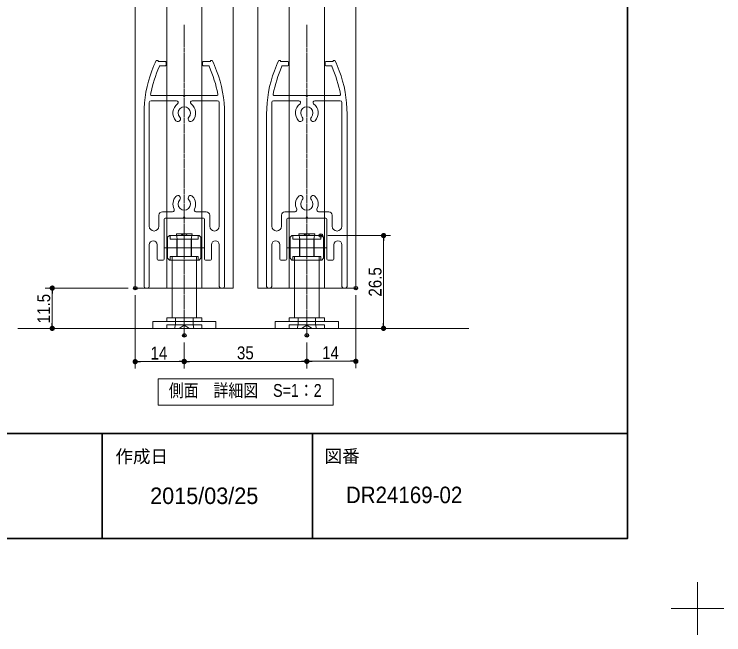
# Model space of a CAD drawing. Units: millimetres, scale not verified, with parts at other scales. Extents: x -6062 to 6062, y -3045 to 3045.
# Drawn here: x 461 to 2488, y -3045 to -1273 of the extents above; entities that cross this region are included whole.
import ezdxf
from ezdxf.enums import TextEntityAlignment as Align

# ---------------------------------------------------------------- set-up
doc = ezdxf.new("R2010")
doc.units = ezdxf.units.MM
doc.header["$LTSCALE"] = 20
doc.header["$PDMODE"] = 32
doc.header["$PDSIZE"] = 10
doc.linetypes.add('USER1', pattern=[9.172222, 5.997222, -1.058333, 1.058333, -1.058333])
for name, color, linetype, lineweight in [('0-0_1図面枠', 7, 'Continuous', 20), ('0-1_3一般', 7, 'Continuous', 15), ('0-2_2寸法-1', 7, 'Continuous', 15), ('0-3_0', 7, 'Continuous', 25)]:
    doc.layers.add(name, color=color, linetype=linetype, lineweight=lineweight)
doc.layers.add('0-4_Defpoints', color=7, linetype='Continuous')
doc.styles.add('ＭＳ Ｐゴシック', font='')
doc.styles.get('ＭＳ Ｐゴシック').set_extended_font_data('MS PGothic')

# ---------------------------------------------------------------- blocks, each defined once
blk = doc.blocks.new('グループ')
at = {"layer": '0-0_1図面枠', "lineweight": 15}
for p, q in [((84000, -57900), (84000, -60900)), ((85500, -59400), (82500, -59400))]:
    blk.add_line(p, q, dxfattribs=at)
blk = doc.blocks.new('グループ-2')
at = {"layer": '0-0_1図面枠', "lineweight": 35}
for p, q in [((-80000, -49400), (80000, -49400)), ((50000, -49400), (50000, -55400)), ((62000, -49400), (62000, -55400))]:
    blk.add_line(p, q, dxfattribs=at)
blk.add_lwpolyline([(-80000, 55400), (80000, 55400), (80000, -55400), (-80000, -55400)], close=True, dxfattribs=at)
blk = doc.blocks.new('図面枠')
at = {"layer": '0-0_1図面枠'}
for name in ['グループ', 'グループ-2']:
    blk.add_blockref(name, (0, 0), dxfattribs=at)
at = {"layer": '0-0_1図面枠', "style": 'ＭＳ Ｐゴシック'}
for s, p in [('作成日', (50749.9, -51303.2)), ('図番', (62699.9, -51284.2))]:
    blk.add_text(s, height=733.7, dxfattribs=at).set_placement(p, align=Align.BOTTOM_LEFT)
blk = doc.blocks.new('グループ-5')
at = {"layer": '0-0_1図面枠', "lineweight": 15}
blk.add_lwpolyline([(53183.9, -46283.4), (63183.9, -46283.4), (63183.9, -47783.4), (53183.9, -47783.4)], close=True, dxfattribs=at)
at = {"layer": '0-0_1図面枠', "style": 'ＭＳ Ｐゴシック', "width": 0.85}
blk.add_text('側面\u3000詳細図\u3000S=1：2', height=733.7, dxfattribs=at).set_placement((53799.3, -47531.7), align=Align.BOTTOM_LEFT)
blk = doc.blocks.new('グループ-7')
at = {"layer": '0-1_3一般', "linetype": 'USER1', "lineweight": 5}
for p, q in [((54683.9, -26067.8), (54683.9, -43800)), ((61683.9, -26067.8), (61683.9, -43800))]:
    blk.add_line(p, q, dxfattribs=at)
at = {"layer": '0-1_3一般', "lineweight": 5}
for p, q in [((53643.9, -28200), (53643.9, -28360)), ((55723.9, -28200), (55723.9, -28360)), ((56183.9, -28160), (55763.9, -28160)), ((56183.9, -28100), (56183.9, -28160)), ((56283.9, -28100), (56183.9, -28100)), ((60083.9, -28100), (60183.9, -28100)), ((60183.9, -28100), (60183.9, -28160)), ((60183.9, -28160), (60603.9, -28160)), ((60643.9, -28200), (60643.9, -28360)), ((62723.9, -28200), (62723.9, -28360)), ((53603.9, -28400), (53315.8, -28400)), ((56051.9, -28400), (55763.9, -28400)), ((60603.9, -28400), (60315.8, -28400)), ((63051.9, -28400), (62763.9, -28400)), ((52822.8, -30100), (54623.9, -30100)), ((54623.9, -30100), (54683.9, -30160)), ((54683.9, -30160), (54743.9, -30100)), ((54743.9, -30100), (56545, -30100)), ((59822.8, -30100), (61623.9, -30100)), ((52683.9, -30500), (52683.9, -37565)), ((52783.9, -30400), (54233.9, -30400)), ((55133.9, -30400), (56583.9, -30400)), ((56683.9, -30500), (56683.9, -37565)), ((59683.9, -30500), (59683.9, -37565)), ((59783.9, -30400), (61233.9, -30400)), ((62133.9, -30400), (63583.9, -30400)), ((63683.9, -30500), (63683.9, -37565)), ((52383.9, -31159.6), (52383.9, -41000)), ((56983.9, -31159.6), (56983.9, -41000)), ((59383.9, -31159.6), (59383.9, -41000)), ((63983.9, -31159.6), (63983.9, -41000)), ((53433.9, -36740), (54015.4, -36740)), ((55352.4, -36740), (55933.9, -36740)), ((60433.9, -36740), (61015.4, -36740)), ((62352.4, -36740), (62933.9, -36740)), ((53233.9, -37565), (53233.9, -36940)), ((53533.9, -39440), (53533.9, -37160)), ((53593.9, -37100), (54623.9, -37100)), ((54683.9, -37040), (54623.9, -37100)), ((54743.9, -37100), (54683.9, -37040)), ((54743.9, -37100), (55773.9, -37100)), ((55833.9, -38740), (55833.9, -37160)), ((56133.9, -36940), (56133.9, -37565)), ((60233.9, -37565), (60233.9, -36940)), ((60533.9, -39440), (60533.9, -37160)), ((60593.9, -37100), (61623.9, -37100)), ((61683.9, -37040), (61623.9, -37100)), ((61743.9, -37100), (61683.9, -37040)), ((61743.9, -37100), (62773.9, -37100)), ((62833.9, -38740), (62833.9, -37160)), ((63133.9, -36940), (63133.9, -37565)), ((52683.9, -38625), (52683.9, -41000)), ((53133.9, -38625), (53133.9, -39440)), ((55833.9, -38740), (55833.9, -39440)), ((56233.9, -39440), (56233.9, -38625)), ((56683.9, -38625), (56683.9, -39560)), ((59683.9, -38625), (59683.9, -41000)), ((60133.9, -38625), (60133.9, -39440)), ((62833.9, -38740), (62833.9, -39440)), ((63233.9, -39440), (63233.9, -38625)), ((63683.9, -38625), (63683.9, -39560)), ((53193.9, -39500), (53473.9, -39500)), ((55893.9, -39500), (56173.9, -39500)), ((56683.9, -41000), (56683.9, -39560)), ((60193.9, -39500), (60473.9, -39500)), ((62893.9, -39500), (63173.9, -39500)), ((63683.9, -41000), (63683.9, -39560)), ((52483.9, -41100), (52583.9, -41100)), ((56883.9, -41100), (56783.9, -41100)), ((59483.9, -41100), (59583.9, -41100)), ((63883.9, -41100), (63783.9, -41100))]:
    blk.add_line(p, q, dxfattribs=at)
for points in [[(53083.9, -28100), (53183.9, -28100), (53183.9, -28160), (53603.9, -28160)], [(63283.9, -28100), (63183.9, -28100), (63183.9, -28160), (62763.9, -28160)], [(61623.9, -30100), (61683.9, -30160), (61743.9, -30100), (63545, -30100)]]:
    blk.add_lwpolyline(points, dxfattribs=at)
for centre, radius, start, end in [((60319.6, -31512.5), 8000, 154.7505, 159.33677), ((53603.9, -28200), 40, 0, 90), ((53603.9, -28360), 40, 270, 0), ((55763.9, -28200), 40, 90, 180), ((55763.9, -28360), 40, 180, 270), ((49048.2, -31512.5), 8000, 20.66323, 25.2495), ((67319.6, -31512.5), 8000, 154.7505, 159.33677), ((60603.9, -28200), 40, 0, 90), ((60603.9, -28360), 40, 270, 0), ((62763.9, -28200), 40, 90, 180), ((62763.9, -28360), 40, 180, 270), ((56048.2, -31512.5), 8000, 20.66323, 25.2495), ((59383.9, -31159.6), 7000, 159.33677, 180), ((60319.6, -31512.5), 7700, 156.45056, 168.88762), ((53315.8, -28460), 60, 90, 156.45056), ((56051.9, -28460), 60, 23.54944, 90), ((49048.2, -31512.5), 7700, 11.11238, 23.54944), ((49983.9, -31159.6), 7000, 0, 20.66323), ((66383.9, -31159.6), 7000, 159.33677, 180), ((67319.6, -31512.5), 7700, 156.45056, 168.88762), ((60315.8, -28460), 60, 90, 156.45056), ((63051.9, -28460), 60, 23.54944, 90), ((56048.2, -31512.5), 7700, 11.11238, 23.54944), ((56983.9, -31159.6), 7000, 0, 20.66323), ((52822.8, -30040), 60, 168.88762, 270), ((56545, -30040), 60, 270, 11.11238), ((59822.8, -30040), 60, 168.88762, 270), ((63545, -30040), 60, 270, 11.11238), ((52783.9, -30500), 100, 90, 180), ((54683.9, -31100), 650, 126.8699, 222.5424), ((54233.9, -30500), 100, 306.8699, 90), ((54683.9, -31100), 350, 317.4576, 222.5424), ((55133.9, -30500), 100, 90, 233.1301), ((54683.9, -31100), 650, 317.4576, 53.1301), ((56583.9, -30500), 100, 0, 90), ((59783.9, -30500), 100, 90, 180), ((61683.9, -31100), 650, 126.8699, 222.5424), ((61233.9, -30500), 100, 306.8699, 90), ((61683.9, -31100), 350, 317.4576, 222.5424), ((62133.9, -30500), 100, 90, 233.1301), ((61683.9, -31100), 650, 317.4576, 53.1301), ((63583.9, -30500), 100, 0, 90), ((54315.5, -31438.1), 150, 222.5424, 42.5424), ((55052.3, -31438.1), 150, 137.4576, 317.4576), ((61315.5, -31438.1), 150, 222.5424, 42.5424), ((62052.3, -31438.1), 150, 137.4576, 317.4576), ((54683.9, -36300), 650, 137.4576, 206.95775), ((54315.5, -35961.9), 150, 317.4576, 137.4576), ((54683.9, -36300), 350, 137.4576, 42.5424), ((55052.3, -35961.9), 150, 42.5424, 222.5424), ((54683.9, -36300), 650, 333.04225, 42.5424), ((61683.9, -36300), 650, 137.4576, 206.95775), ((61315.5, -35961.9), 150, 317.4576, 137.4576), ((61683.9, -36300), 350, 137.4576, 42.5424), ((62052.3, -35961.9), 150, 42.5424, 222.5424), ((61683.9, -36300), 650, 333.04225, 42.5424), ((53433.9, -36940), 200, 90, 180), ((54015.4, -36640), 100, 270, 26.95775), ((55352.4, -36640), 100, 153.04225, 270), ((55933.9, -36940), 200, 0, 90), ((60433.9, -36940), 200, 90, 180), ((61015.4, -36640), 100, 270, 26.95775), ((62352.4, -36640), 100, 153.04225, 270), ((62933.9, -36940), 200, 0, 90), ((53593.9, -37160), 60, 90, 180), ((55773.9, -37160), 60, 0, 90), ((60593.9, -37160), 60, 90, 180), ((62773.9, -37160), 60, 0, 90), ((52958.9, -37565), 275, 180, 270), ((52958.9, -37565), 275, 270, 0), ((56408.9, -37565), 275, 180, 0), ((59958.9, -37565), 275, 180, 270), ((59958.9, -37565), 275, 270, 0), ((63408.9, -37565), 275, 180, 0), ((52908.9, -38625), 225, 90, 180), ((52908.9, -38625), 225, 0, 90), ((56458.9, -38625), 225, 0, 180), ((59908.9, -38625), 225, 90, 180), ((59908.9, -38625), 225, 0, 90), ((63458.9, -38625), 225, 0, 180), ((53193.9, -39440), 60, 180, 270), ((53473.9, -39440), 60, 270, 0), ((55893.9, -39440), 60, 180, 270), ((56173.9, -39440), 60, 270, 0), ((60193.9, -39440), 60, 180, 270), ((60473.9, -39440), 60, 270, 0), ((62893.9, -39440), 60, 180, 270), ((63173.9, -39440), 60, 270, 0), ((52483.9, -41000), 100, 180, 270), ((52583.9, -41000), 100, 270, 0), ((56783.9, -41000), 100, 180, 270), ((56883.9, -41000), 100, 270, 0), ((59483.9, -41000), 100, 180, 270), ((59583.9, -41000), 100, 270, 0), ((63783.9, -41000), 100, 180, 270), ((63883.9, -41000), 100, 270, 0)]:
    blk.add_arc(centre, radius, start, end, dxfattribs=at)
blk = doc.blocks.new('グループ-9')
at = {"layer": '0-1_3一般', "lineweight": 5}
for p, q in [((54483.9, -38000), (54233.9, -38000)), ((54283.9, -38300), (54233.9, -38000)), ((54883.9, -38000), (54483.9, -38000)), ((54683.9, -37900), (54683.9, -37800)), ((55133.9, -38000), (54883.9, -38000)), ((55083.9, -38300), (55133.9, -38000)), ((61283.9, -38300), (61233.9, -38000)), ((61683.9, -38115.5), (61483.9, -38000)), ((61683.9, -37900), (61683.9, -37800)), ((61883.9, -38000), (61683.9, -38115.5)), ((62133.9, -38000), (61883.9, -38000)), ((62083.9, -38300), (62133.9, -38000)), ((53733.9, -38200), (53833.9, -38100)), ((53733.9, -39400), (53733.9, -38200)), ((53833.9, -38100), (53883.9, -38100)), ((54250.5, -38100), (55117.2, -38100)), ((54283.9, -39300), (54283.9, -38300)), ((55083.9, -39300), (55083.9, -38300)), ((55103.9, -39300), (55103.9, -38300)), ((55117.2, -38100), (55483.9, -38100)), ((55633.9, -38200), (55533.9, -38100)), ((55633.9, -38200), (55633.9, -39400)), ((60733.9, -38200), (60833.9, -38100)), ((60733.9, -39400), (60733.9, -38200)), ((60833.9, -38100), (60883.9, -38100)), ((60883.9, -38100), (61250.5, -38100)), ((60883.9, -38300), (60883.9, -38100)), ((60883.9, -38300), (61263.9, -38300)), ((61263.9, -39300), (61263.9, -38300)), ((61263.9, -38300), (62103.9, -38300)), ((61283.9, -39300), (61283.9, -38300)), ((62083.9, -39300), (62083.9, -38300)), ((62103.9, -38300), (62483.9, -38300)), ((62483.9, -38100), (62533.9, -38100)), ((62483.9, -38300), (62483.9, -38100)), ((62633.9, -38200), (62533.9, -38100)), ((62633.9, -38200), (62633.9, -39400)), ((53533.9, -38800), (55833.9, -38800)), ((60533.9, -38800), (62833.9, -38800)), ((53983.9, -39300), (54283.9, -39300)), ((53983.9, -39300), (53983.9, -42800)), ((54263.9, -39300), (55103.9, -39300)), ((55083.9, -39300), (55383.9, -39300)), ((55103.9, -39300), (55483.9, -39300)), ((55383.9, -39300), (55383.9, -42800)), ((60883.9, -39300), (60883.9, -39500)), ((60883.9, -39300), (61263.9, -39300)), ((60983.9, -39300), (60983.9, -42800)), ((60983.9, -39300), (61283.9, -39300)), ((62083.9, -39300), (62383.9, -39300)), ((62103.9, -39300), (62483.9, -39300)), ((62383.9, -39300), (62383.9, -42800)), ((62483.9, -39300), (62483.9, -39500)), ((53733.9, -39400), (53833.9, -39500)), ((53983.9, -39500), (53883.9, -39500)), ((55383.9, -39500), (53983.9, -39500)), ((54683.9, -39800), (54683.9, -39700)), ((55533.9, -39500), (55483.9, -39500)), ((55633.9, -39400), (55533.9, -39500)), ((60733.9, -39400), (60833.9, -39500)), ((60883.9, -39500), (60833.9, -39500)), ((61683.9, -39800), (61683.9, -39700)), ((62483.9, -39500), (62383.9, -39500)), ((62533.9, -39500), (62483.9, -39500)), ((62633.9, -39400), (62533.9, -39500)), ((54183.9, -42800), (53983.9, -42800)), ((54183.9, -43200), (54183.9, -42800)), ((54183.9, -42800), (54183.9, -43200)), ((54683.9, -43300), (54683.9, -42600)), ((54683.9, -42800), (54683.9, -43600)), ((55183.9, -42800), (55183.9, -43200)), ((55383.9, -42800), (55183.9, -42800)), ((55183.9, -43200), (55183.9, -42800)), ((60683.9, -42800), (60683.9, -43000)), ((62683.9, -42800), (60683.9, -42800)), ((61183.9, -42800), (60983.9, -42800)), ((61183.9, -42800), (61183.9, -43200)), ((61183.9, -43200), (61183.9, -42800)), ((61683.9, -43300), (61683.9, -42600)), ((61683.9, -42800), (61683.9, -43600)), ((62183.9, -43200), (62183.9, -42800)), ((62383.9, -42800), (62183.9, -42800)), ((62183.9, -42800), (62183.9, -43200)), ((62683.9, -43000), (62683.9, -42800)), ((52883.9, -43000), (53251.8, -43000)), ((52883.9, -43400), (52883.9, -43000)), ((53251.8, -43000), (54183.9, -43000)), ((54183.9, -43200), (54133.9, -43400)), ((54183.9, -43000), (55183.9, -43000)), ((55183.9, -43000), (56115.9, -43000)), ((55233.9, -43400), (55183.9, -43200)), ((56115.9, -43000), (56483.9, -43000)), ((56483.9, -43400), (56483.9, -43000)), ((59883.9, -43400), (59883.9, -43000)), ((59883.9, -43000), (60251.8, -43000)), ((60251.8, -43000), (61183.9, -43000)), ((60683.9, -43200), (62683.9, -43200)), ((60683.9, -43400), (60683.9, -43200)), ((61183.9, -43200), (61133.9, -43400)), ((61183.9, -43000), (62183.9, -43000)), ((61683.9, -43226.8), (61383.9, -43400)), ((61983.9, -43400), (61683.9, -43226.8)), ((62183.9, -43000), (63115.9, -43000)), ((62233.9, -43400), (62183.9, -43200)), ((62683.9, -43200), (62683.9, -43400)), ((63115.9, -43000), (63483.9, -43000)), ((63483.9, -43400), (63483.9, -43000)), ((53251.8, -43400), (52883.9, -43400)), ((54083.9, -43400), (53251.8, -43400)), ((54133.9, -43400), (54383.9, -43400)), ((54183.9, -43400), (55183.9, -43400)), ((56483.9, -43400), (56115.9, -43400)), ((60251.8, -43400), (59883.9, -43400)), ((61083.9, -43400), (60251.8, -43400)), ((62283.9, -43400), (61083.9, -43400)), ((61133.9, -43400), (61383.9, -43400)), ((61183.9, -43400), (62183.9, -43400)), ((61383.9, -43400), (61983.9, -43400)), ((61983.9, -43400), (62233.9, -43400)), ((63115.9, -43400), (62283.9, -43400)), ((63483.9, -43400), (63115.9, -43400))]:
    blk.add_line(p, q, dxfattribs=at)
for points in [[(54883.9, -38000), (54683.9, -38115.5), (54483.9, -38000)], [(61883.9, -38000), (61483.9, -38000), (61233.9, -38000)], [(53883.9, -38300), (53883.9, -38100), (54250.5, -38100)], [(53883.9, -38300), (54263.9, -38300), (55103.9, -38300), (55483.9, -38300)], [(53883.9, -39300), (54263.9, -39300), (54263.9, -38300)], [(55483.9, -38300), (55483.9, -38100), (55533.9, -38100)], [(61250.5, -38100), (62117.2, -38100), (62483.9, -38100)], [(61263.9, -39300), (62103.9, -39300), (62103.9, -38300)], [(53883.9, -39300), (53883.9, -39500), (53833.9, -39500)], [(55483.9, -39300), (55483.9, -39500), (55383.9, -39500)], [(62383.9, -39500), (60983.9, -39500), (60883.9, -39500)], [(55683.9, -43000), (55683.9, -42800), (53683.9, -42800), (53683.9, -43000)], [(53683.9, -43400), (53683.9, -43200), (55683.9, -43200), (55683.9, -43400)], [(54983.9, -43400), (54683.9, -43226.8), (54383.9, -43400)], [(56115.9, -43400), (55283.9, -43400), (54083.9, -43400)], [(54383.9, -43400), (54983.9, -43400), (55233.9, -43400)]]:
    blk.add_lwpolyline(points, dxfattribs=at)
blk = doc.blocks.new('グループ-13')
at = {"layer": '0-1_3一般', "lineweight": 5}
for p, q in [((51883.9, -41100), (51883.9, 10920.4)), ((51883.9, 10920.4), (53683.9, 10920.4)), ((55683.9, 10920.4), (55683.9, -41100)), ((57483.9, 10920.4), (57483.9, -41100)), ((58883.9, -41100), (58883.9, 10920.4)), ((58883.9, 10920.4), (60683.9, 10920.4)), ((62683.9, 10920.4), (62683.9, -41100)), ((53683.9, -41100), (51883.9, -41100)), ((55683.9, -41100), (53683.9, -41100)), ((57483.9, -41100), (55683.9, -41100)), ((64483.9, -41100), (62683.9, -41100))]:
    blk.add_line(p, q, dxfattribs=at)
for points in [[(53683.9, -41100), (53683.9, 10920.4), (55683.9, 10920.4), (57483.9, 10920.4)], [(60683.9, -41100), (60683.9, 10920.4), (62683.9, 10920.4), (64483.9, 10920.4), (64483.9, -41100)], [(62683.9, -41100), (60683.9, -41100), (58883.9, -41100)]]:
    blk.add_lwpolyline(points, dxfattribs=at)
blk = doc.blocks.new('グループ-18')
at = {"layer": '0-1_3一般', "lineweight": 5}
blk.add_lwpolyline([(45183.9, -43400), (59183.9, -43400), (70943.9, -43400)], dxfattribs=at)
blk = doc.blocks.new('グループ-20')
at = {"layer": '0-1_3一般'}
for name in ['グループ-7', 'グループ-18', 'グループ-13', 'グループ-9']:
    blk.add_blockref(name, (0, 0), dxfattribs=at)
blk = doc.blocks.new('_Dot')
at = {"layer": '0-3_0'}
blk.add_line((-10, 0), (-20, 0), dxfattribs=at)
for points in [[(0, 0), (-10, 0), (-9.92, 1.25)], [(0, 0), (-9.92, -1.25), (-10, 0)], [(0, 0), (-9.92, 1.25), (-9.69, 2.49)], [(0, 0), (-9.69, -2.49), (-9.92, -1.25)], [(0, 0), (-9.69, 2.49), (-9.3, 3.68)], [(0, 0), (-9.3, -3.68), (-9.69, -2.49)], [(0, 0), (-9.3, 3.68), (-8.76, 4.82)], [(0, 0), (-8.76, -4.82), (-9.3, -3.68)], [(0, 0), (-8.76, 4.82), (-8.09, 5.88)], [(0, 0), (-8.09, -5.88), (-8.76, -4.82)], [(0, 0), (-8.09, 5.88), (-7.29, 6.85)], [(0, 0), (-7.29, -6.85), (-8.09, -5.88)], [(0, 0), (-7.29, 6.85), (-6.37, 7.71)], [(0, 0), (-6.37, -7.71), (-7.29, -6.85)], [(0, 0), (-6.37, 7.71), (-5.36, 8.44)], [(0, 0), (-5.36, -8.44), (-6.37, -7.71)], [(0, 0), (-5.36, 8.44), (-4.26, 9.05)], [(0, 0), (-4.26, -9.05), (-5.36, -8.44)], [(0, 0), (-4.26, 9.05), (-3.09, 9.51)], [(0, 0), (-3.09, -9.51), (-4.26, -9.05)], [(0, 0), (-3.09, 9.51), (-1.87, 9.82)], [(0, 0), (-1.87, -9.82), (-3.09, -9.51)], [(0, 0), (-1.87, 9.82), (-0.63, 9.98)], [(0, 0), (-0.63, -9.98), (-1.87, -9.82)], [(0, 0), (-0.63, 9.98), (0.63, 9.98)], [(0, 0), (0.63, -9.98), (-0.63, -9.98)], [(0, 0), (0.63, 9.98), (1.87, 9.82)], [(0, 0), (1.87, 9.82), (3.09, 9.51)], [(0, 0), (3.09, 9.51), (4.26, 9.05)], [(0, 0), (4.26, 9.05), (5.36, 8.44)], [(0, 0), (5.36, 8.44), (6.37, 7.71)], [(0, 0), (6.37, 7.71), (7.29, 6.85)], [(0, 0), (7.29, 6.85), (8.09, 5.88)], [(0, 0), (8.09, 5.88), (8.76, 4.82)], [(0, 0), (8.76, 4.82), (9.3, 3.68)], [(0, 0), (9.3, 3.68), (9.69, 2.49)], [(0, 0), (9.69, 2.49), (9.92, 1.25)], [(0, 0), (9.92, 1.25), (10, 0)], [(0, 0), (1.87, -9.82), (0.63, -9.98)], [(0, 0), (3.09, -9.51), (1.87, -9.82)], [(0, 0), (4.26, -9.05), (3.09, -9.51)], [(0, 0), (5.36, -8.44), (4.26, -9.05)], [(0, 0), (6.37, -7.71), (5.36, -8.44)], [(0, 0), (7.29, -6.85), (6.37, -7.71)], [(0, 0), (8.09, -5.88), (7.29, -6.85)], [(0, 0), (8.76, -4.82), (8.09, -5.88)], [(0, 0), (9.3, -3.68), (8.76, -4.82)], [(0, 0), (9.69, -2.49), (9.3, -3.68)], [(0, 0), (9.92, -1.25), (9.69, -2.49)], [(0, 0), (10, 0), (9.92, -1.25)]]:
    blk.add_solid(points, dxfattribs=at)

msp = doc.modelspace()

# ---------------------------------------------------------------- linework, layer by layer
at = {"layer": '0-2_2寸法-1'}
for p, q in [((1356.69, -1905), (1535.88, -1905)), ((1515.88, -1920.01), (1515.88, -2154.99)), ((786.69, -2055), (549.69, -2055)), ((569.69, -2070.01), (569.69, -2154.99)), ((806.69, -2075), (806.69, -2285.07)), ((1436.69, -2075), (1436.69, -2283.99)), ((549.69, -2170), (549.89, -2170)), ((1535.88, -2170), (1536.08, -2170)), ((946.69, -2210), (946.69, -2284.17)), ((946.69, -2210), (946.69, -2285.07)), ((1296.69, -2210), (1296.69, -2283.99)), ((1296.69, -2210), (1296.69, -2284.17)), ((931.69, -2265.07), (821.7, -2265.07)), ((961.7, -2264.17), (1281.69, -2264.17)), ((1311.7, -2263.99), (1421.69, -2263.99))]:
    msp.add_line(p, q, dxfattribs=at)
at = {"layer": '0-4_Defpoints'}
for p in [(1336.69, -1905), (806.69, -2055), (1436.69, -2055), (569.69, -2170), (1515.88, -2170), (946.69, -2190), (1296.69, -2190), (806.69, -2265.07), (1296.69, -2264.17), (1436.69, -2263.99)]:
    msp.add_point(p, dxfattribs=at)

# ---------------------------------------------------------------- block references
at = {"layer": '0-0_1図面枠', "xscale": 0.05, "yscale": 0.05}
for name in ['図面枠', 'グループ-5']:
    msp.add_blockref(name, (-1787.5, 0), dxfattribs=at)
at = {"layer": '0-1_3一般', "xscale": 0.05, "yscale": 0.05}
msp.add_blockref('グループ-20', (-1787.5, 0), dxfattribs=at)
at = {"layer": '0-2_2寸法-1', "xscale": 0.7503418, "yscale": 0.7503418}
for p, rotation in [((1515.88, -1905), 90), ((569.69, -2055), 90), ((569.69, -2170), 270), ((1515.88, -2170), 270), ((806.69, -2265.07), 180), ((946.69, -2264.17), 180), ((1296.69, -2263.99), 180)]:
    msp.add_blockref('_Dot', p, dxfattribs=dict(at, rotation=rotation))
for p in [(946.69, -2265.07), (1296.69, -2264.17), (1436.69, -2263.99)]:
    msp.add_blockref('_Dot', p, dxfattribs=at)

# ---------------------------------------------------------------- texts
at = {"layer": '0-0_1図面枠', "style": 'ＭＳ Ｐゴシック'}
msp.add_text('2015/03/25', height=47.17, dxfattribs=at).set_placement((849.28, -2685.74), align=Align.BOTTOM_LEFT)
at = {"layer": '0-0_1図面枠', "style": 'ＭＳ Ｐゴシック', "width": 0.95}
msp.add_text('DR24169-02', height=47.17, dxfattribs=at).set_placement((1408.28, -2683.26), align=Align.BOTTOM_LEFT)
at = {"layer": '0-2_2寸法-1', "style": 'ＭＳ Ｐゴシック', "width": 0.9}
for s, p in [('26.5', (1520.93, -2079.38)), ('11.5', (574.65, -2155.71))]:
    msp.add_text(s, height=36.66, rotation=90, dxfattribs=at).set_placement(p, align=Align.BOTTOM_LEFT)
for s, p in [('14', (850.28, -2270.03)), ('35', (1097.1, -2269.23)), ('14', (1340.28, -2268.95))]:
    msp.add_text(s, height=36.66, dxfattribs=at).set_placement(p, align=Align.BOTTOM_LEFT)

doc.saveas('drawing.dxf')
